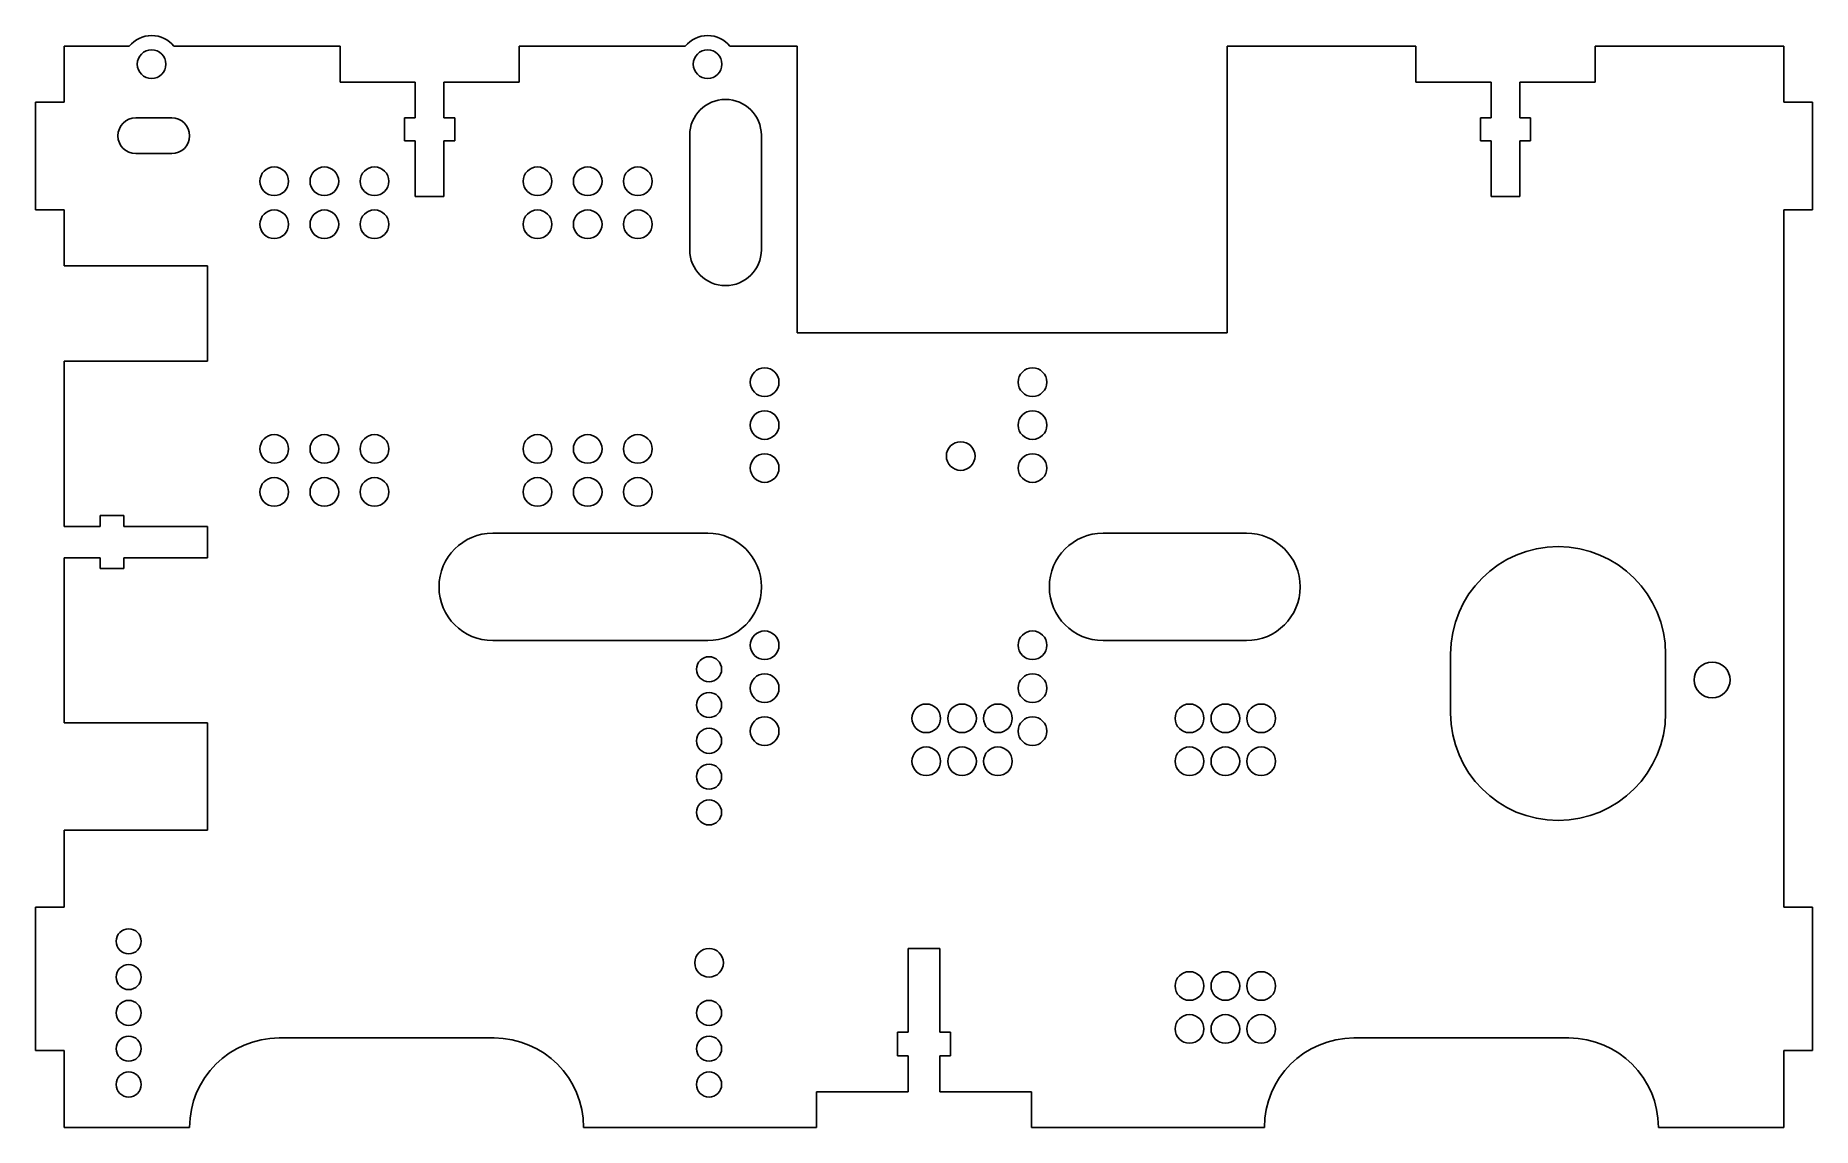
# Model space of a CAD drawing. Header units: millimetres. Extents: x -124 to 124, y -76 to 77.
import ezdxf

# ---------------------------------------------------------------- set-up
doc = ezdxf.new("R2010")
doc.units = ezdxf.units.MM

msp = doc.modelspace()

# ---------------------------------------------------------------- linework, layer by layer
at = {"color": 7, "linetype": 'Continuous', "lineweight": 25}
for p, q in [((-120, 67.67), (-120, 75.5)), ((-120, 75.5), (-110.92, 75.5)), ((-104.68, 75.5), (-81.5, 75.5)), ((-81.5, 75.5), (-81.5, 70.5)), ((-56.5, 70.5), (-56.5, 75.5)), ((-56.5, 75.5), (-33.32, 75.5)), ((-27.08, 75.5), (-17.7, 75.5)), ((-17.7, 75.5), (-17.7, 35.5)), ((42.3, 35.5), (42.3, 75.5)), ((42.3, 75.5), (68.65, 75.5)), ((68.65, 75.5), (68.65, 70.5)), ((93.65, 70.5), (93.65, 75.5)), ((93.65, 75.5), (120, 75.5)), ((120, 75.5), (120, 67.67)), ((-81.5, 70.5), (-71, 70.5)), ((-71, 70.5), (-71, 65.5)), ((-67, 65.5), (-67, 70.5)), ((-67, 70.5), (-56.5, 70.5)), ((68.65, 70.5), (79.15, 70.5)), ((79.15, 70.5), (79.15, 65.5)), ((83.15, 65.5), (83.15, 70.5)), ((83.15, 70.5), (93.65, 70.5)), ((-124, 67.67), (-124, 52.67)), ((-120, 67.67), (-124, 67.67)), ((124, 67.67), (120, 67.67)), ((124, 52.67), (124, 67.67)), ((-105, 65.5), (-110, 65.5)), ((-71, 65.5), (-72.5, 65.5)), ((-72.5, 65.5), (-72.5, 62.3)), ((-65.5, 65.5), (-67, 65.5)), ((-65.5, 62.3), (-65.5, 65.5)), ((79.15, 65.5), (77.65, 65.5)), ((77.65, 65.5), (77.65, 62.3)), ((84.65, 65.5), (83.15, 65.5)), ((84.65, 62.3), (84.65, 65.5)), ((-72.5, 62.3), (-71, 62.3)), ((-71, 62.3), (-71, 54.5)), ((-67, 54.5), (-67, 62.3)), ((-67, 62.3), (-65.5, 62.3)), ((-32.7, 63.07), (-32.7, 47.07)), ((-22.7, 47.07), (-22.7, 63.07)), ((77.65, 62.3), (79.15, 62.3)), ((79.15, 62.3), (79.15, 54.5)), ((83.15, 54.5), (83.15, 62.3)), ((83.15, 62.3), (84.65, 62.3)), ((-110, 60.5), (-105, 60.5)), ((-124, 52.67), (-120, 52.67)), ((-120, 44.85), (-120, 52.67)), ((-71, 54.5), (-67, 54.5)), ((79.15, 54.5), (83.15, 54.5)), ((120, 52.67), (124, 52.67)), ((120, 52.67), (120, -44.75)), ((-100, 44.85), (-120, 44.85)), ((-100, 31.5), (-100, 44.85)), ((-17.7, 35.5), (42.3, 35.5)), ((-120, 31.5), (-100, 31.5)), ((-120, 8.45), (-120, 31.5)), ((-111.7, 9.95), (-115, 9.95)), ((-115, 9.95), (-115, 8.45)), ((-111.7, 8.45), (-111.7, 9.95)), ((-115, 8.45), (-120, 8.45)), ((-100, 8.45), (-111.7, 8.45)), ((-100, 4.05), (-100, 8.45)), ((-30.19, 7.5), (-60.19, 7.5)), ((45, 7.5), (25, 7.5)), ((-120, 4.05), (-115, 4.05)), ((-120, -19), (-120, 4.05)), ((-115, 4.05), (-115, 2.55)), ((-115, 2.55), (-111.7, 2.55)), ((-111.7, 2.55), (-111.7, 4.05)), ((-111.7, 4.05), (-100, 4.05)), ((-60.19, -7.5), (-30.19, -7.5)), ((25, -7.5), (45, -7.5)), ((73.5, -9.38), (73.5, -17.62)), ((103.5, -17.62), (103.5, -9.38)), ((-100, -19), (-120, -19)), ((-100, -34), (-100, -19)), ((-120, -34), (-100, -34)), ((-120, -44.75), (-120, -34)), ((-124, -44.75), (-124, -64.75)), ((-120, -44.75), (-124, -44.75)), ((124, -44.75), (120, -44.75)), ((124, -64.75), (124, -44.75)), ((2.2, -50.5), (-2.2, -50.5)), ((-2.2, -50.5), (-2.2, -62.2)), ((2.2, -62.2), (2.2, -50.5)), ((-60, -63), (-90, -63)), ((-2.2, -62.2), (-3.7, -62.2)), ((-3.7, -62.2), (-3.7, -65.5)), ((3.7, -62.2), (2.2, -62.2)), ((3.7, -65.5), (3.7, -62.2)), ((90, -63), (60, -63)), ((-124, -64.75), (-120, -64.75)), ((-120, -75.5), (-120, -64.75)), ((-3.7, -65.5), (-2.2, -65.5)), ((-2.2, -65.5), (-2.2, -70.5)), ((2.2, -70.5), (2.2, -65.5)), ((2.2, -65.5), (3.7, -65.5)), ((120, -64.75), (124, -64.75)), ((120, -64.75), (120, -75.5)), ((-2.2, -70.5), (-15, -70.5)), ((-15, -70.5), (-15, -75.5)), ((15, -70.5), (2.2, -70.5)), ((15, -75.5), (15, -70.5)), ((-102.5, -75.5), (-120, -75.5)), ((-15, -75.5), (-47.5, -75.5)), ((47.5, -75.5), (15, -75.5)), ((120, -75.5), (102.5, -75.5))]:
    msp.add_line(p, q, dxfattribs=at)
for centre, radius in [((-107.8, 73), 2), ((-30.2, 73), 2), ((-90.69, 56.64), 2), ((-83.69, 56.64), 2), ((-76.69, 56.64), 2), ((-53.94, 56.64), 2), ((-46.94, 56.64), 2), ((-39.94, 56.64), 2), ((-90.69, 50.64), 2), ((-83.69, 50.64), 2), ((-76.69, 50.64), 2), ((-53.94, 50.64), 2), ((-46.94, 50.64), 2), ((-39.94, 50.64), 2), ((-22.24, 28.59), 2), ((15.14, 28.59), 2), ((-22.24, 22.59), 2), ((15.14, 22.59), 2), ((-90.69, 19.26), 2), ((-83.69, 19.26), 2), ((-76.69, 19.26), 2), ((-53.94, 19.26), 2), ((-46.94, 19.26), 2), ((-39.94, 19.26), 2), ((5.12, 18.27), 2), ((-22.24, 16.59), 2), ((15.14, 16.59), 2), ((-90.69, 13.26), 2), ((-83.69, 13.26), 2), ((-76.69, 13.26), 2), ((-53.94, 13.26), 2), ((-46.94, 13.26), 2), ((-39.94, 13.26), 2), ((-22.24, -8.15), 2), ((15.14, -8.15), 2), ((-30, -11.5), 1.75), ((-22.24, -14.15), 2), ((15.14, -14.15), 2), ((110, -13), 2.5), ((-30, -16.5), 1.75), ((0.31, -18.36), 2), ((5.31, -18.36), 2), ((10.31, -18.36), 2), ((37.06, -18.36), 2), ((42.06, -18.36), 2), ((47.06, -18.36), 2), ((-30, -21.5), 1.75), ((-22.24, -20.15), 2), ((15.14, -20.15), 2), ((-30, -26.5), 1.75), ((0.31, -24.36), 2), ((5.31, -24.36), 2), ((10.31, -24.36), 2), ((37.06, -24.36), 2), ((42.06, -24.36), 2), ((47.06, -24.36), 2), ((-30, -31.5), 1.75), ((-111, -49.5), 1.75), ((-30, -52.5), 2), ((-111, -54.5), 1.75), ((37.06, -55.74), 2), ((42.06, -55.74), 2), ((47.06, -55.74), 2), ((-111, -59.5), 1.75), ((-30, -59.5), 1.75), ((37.06, -61.74), 2), ((42.06, -61.74), 2), ((47.06, -61.74), 2), ((-111, -64.5), 1.75), ((-30, -64.5), 1.75), ((-111, -69.5), 1.75), ((-30, -69.5), 1.75)]:
    msp.add_circle(centre, radius, dxfattribs=at)
for centre, radius, start, end in [((-107.8, 73), 4, 38.6822, 141.3178), ((-30.2, 73), 4, 38.6822, 141.3178), ((-27.7, 63.07), 5, 0, 180), ((-110, 63), 2.5, 90, 270), ((-105, 63), 2.5, 270, 90), ((-27.7, 47.07), 5, 180, 0), ((-60.19, 0), 7.5, 90, 270), ((-30.19, 0), 7.5, 270, 90), ((25, 0), 7.5, 90, 270), ((45, 0), 7.5, 270, 90), ((88.5, -9.38), 15, 0, 180), ((88.5, -17.62), 15, 180, 0), ((-90, -75.5), 12.5, 90, 180), ((-60, -75.5), 12.5, 0, 90), ((60, -75.5), 12.5, 90, 180), ((90, -75.5), 12.5, 0, 90)]:
    msp.add_arc(centre, radius, start, end, dxfattribs=at)

doc.saveas('drawing.dxf')
